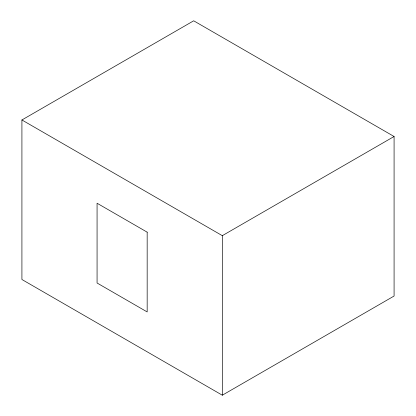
<?xml version="1.0" encoding="UTF-8"?>
<svg xmlns="http://www.w3.org/2000/svg" width="416" height="416" viewBox="0 0 416 416"><rect width="100%" height="100%" fill="white"/><g stroke="black" fill="none" stroke-linecap="round" stroke-linejoin="round"><path stroke-width="0.62" d="M21.918 119.969L193.684 20.8L394.082 136.5L394.082 296.031L222.316 395.2L21.918 279.5L21.918 119.969L222.316 235.669L394.082 136.5M222.316 235.669L222.316 395.2M147.165 232.164L97.068 203.237L97.068 283.005L147.165 311.932L147.165 232.164"/></g></svg>
